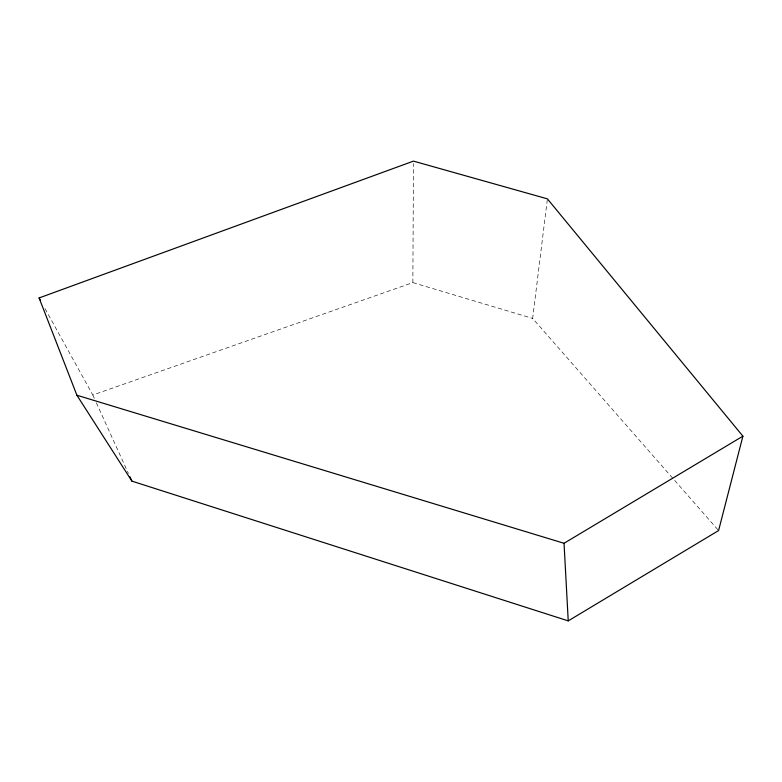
<?xml version="1.0" encoding="UTF-8"?>
<svg xmlns="http://www.w3.org/2000/svg" width="782" height="782" viewBox="0 0 782 782"><rect width="100%" height="100%" fill="white"/><g stroke="black" fill="none" stroke-linecap="round" stroke-linejoin="round"><path stroke-width="0.59" stroke-dasharray="3.91 2.93" d="M45.004 308.616L92.814 395.027L412.857 282.595L413.453 163.546M717.788 529.639L532.65 318.411L547.253 200.055M412.857 282.595L532.65 318.411M92.814 395.027L94.319 398.331M96.323 402.75L128.395 473.403"/><path stroke-width="1.17" d="M742.9 436.17L718.59 530.558L568.231 620.879L131.904 481.125L76.91 395.242L39.1 297.952L413.463 161.121L547.4 198.853L742.9 436.17L564.037 543.285L76.91 395.242M39.1 297.952L40.283 300.083M129.9 476.717L131.904 481.125M564.037 543.285L568.231 620.879"/></g></svg>
